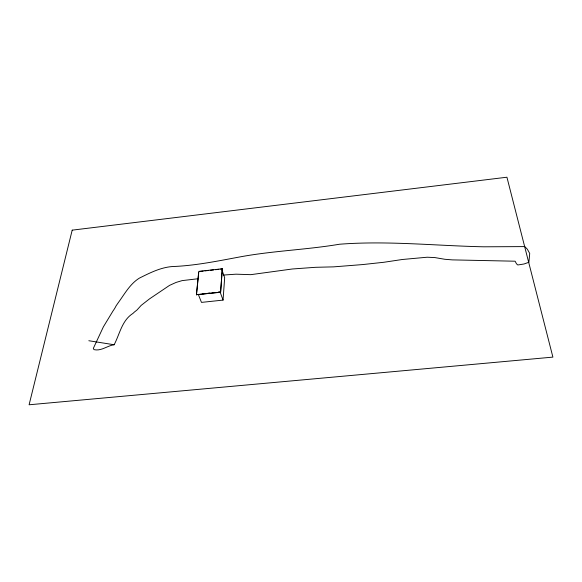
<?xml version="1.0" encoding="UTF-8"?>
<svg xmlns="http://www.w3.org/2000/svg" width="582" height="582" viewBox="0 0 582 582"><rect width="100%" height="100%" fill="white"/><g stroke="black" fill="none" stroke-linecap="round" stroke-linejoin="round"><path stroke-width="0.87" d="M198.244 294.245L201.481 302.393L223.052 300.101L224.667 277.716L222.055 270.266M220.607 292.288L222.295 268.76L198.753 271.387L196.41 294.696L220.607 292.288L222.295 268.76M196.49 294.885L198.738 272.471M223.481 275.053L235.994 274.18L250.755 274.668L292.302 268.993L315.568 267.305L333.61 266.862L362.586 264.577L383.902 262.264L402.388 259.485L427.224 257.222L434.805 257.571L444.844 259.281L452.381 259.885L515.114 261.209L516.51 263.842L517.82 264.977L524.011 263.995L528.893 262.271L529.722 253.454L527.321 249.183L524.797 246.601L483.86 246.804C435.758 245.793 387.525 240.519 339.466 244.236C306.532 249.787 273.067 250.784 240.17 256.873C217.653 261.042 195.108 265.741 172.214 266.556C160.421 267.487 149.705 272.98 139.287 278.174C130.164 283.863 124.81 293.619 118.677 302.116A226.318 185.84 -15.4 0 0 116.08 305.877A35.56 24.4 -27.4 0 1 113.039 310.919L103.4 326.808L93.316 348.407L94.008 349.637C101.363 351.339 107.219 345.672 114.137 344.755C119.732 334.126 121.864 320.689 132.536 313.698A6.766 4.816 -25.9 0 0 134.166 312.236L136.996 309.995L141.15 305.412L149.472 298.908L169.551 285.376L176.077 282.43L182.115 280.619L198.084 278.742M199.699 271.481L203.183 271.088M204.929 270.892L208.414 270.506M210.16 270.31L213.645 269.917M215.391 269.728L218.876 269.335M220.614 269.139L222.36 268.942M202.609 293.779L204.355 293.59M207.847 293.212L209.593 293.022M213.085 292.651L214.823 292.462M218.315 292.084L220.061 291.895L223.052 300.101M196.41 294.696L220.534 292.099M88.82 340.725L114.137 344.755M72.197 230.145L29.1 404.781L552.9 357.115L506.929 177.219L72.197 230.145"/></g></svg>
